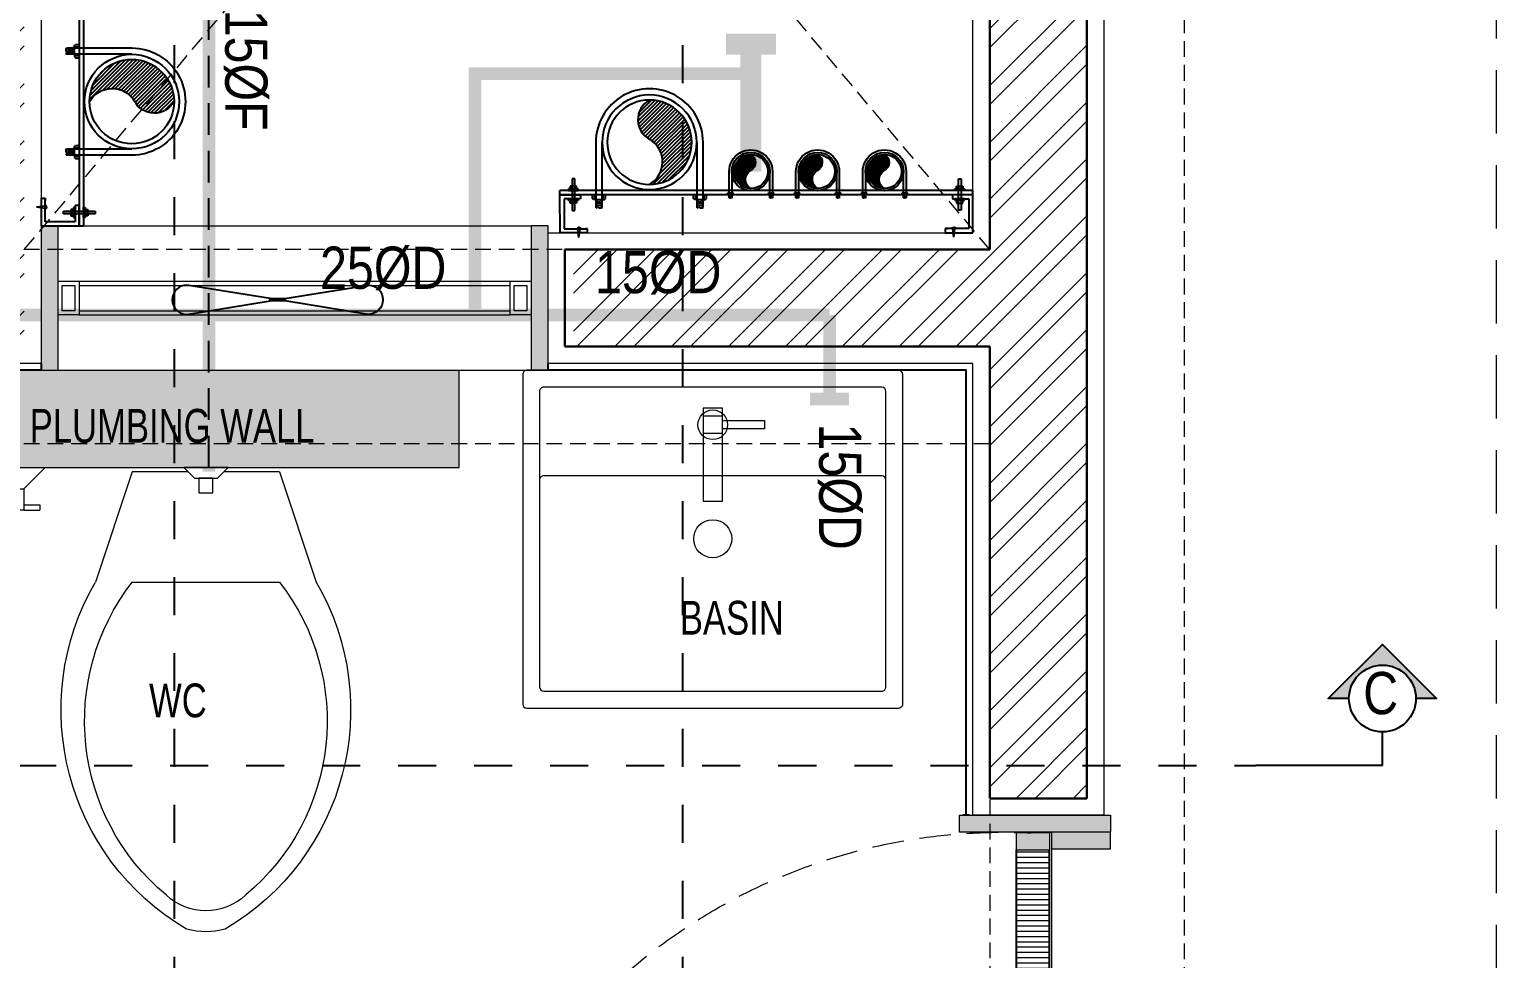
# Model space of a CAD drawing. Header units: inches. Extents: x 899679 to 12882928, y -3363313 to 527800.
# Drawn here: x 947585 to 949322, y 507715 to 508815 of the extents above; entities that cross this region are included whole.
import ezdxf
from ezdxf.enums import TextEntityAlignment as Align

# ---------------------------------------------------------------- set-up
doc = ezdxf.new("R2010")
doc.units = ezdxf.units.IN
doc.header["$LTSCALE"] = 150
for name, pattern in [('Dash', [6, 3, -3]), ('DASHED2', [0.375, 0.25, -0.125]), ('HIDDEN', [0.375, 0.25, -0.125]), ('HIDDEN2', [0.1875, 0.125, -0.0625])]:
    doc.linetypes.add(name, pattern=pattern)
for name, color, linetype, lineweight in [('300X755-BEAM-MSA', 5, 'HIDDEN2', 13), ('46', 46, 'Continuous', 5), ('DOTTED LINE-MSA', 3, 'HIDDEN2', 13), ('ELE', 6, 'Continuous', 25), ('ele02', 4, 'Continuous', 9), ('ele03', 147, 'Continuous', 5), ('g-cen-sym', 8, 'Continuous', 25), ('g-dot', 8, 'HIDDEN', 9), ('g-ele-02', 8, 'Continuous', 9), ('g-ele-3', 8, 'Continuous', 0), ('g-ele02', 8, 'Continuous', 9), ('g-text', 8, 'Continuous', 9), ('P.FIXTURE-MSA', 8, 'Continuous', 5), ('P_Soil Downtke pipe', 6, 'Continuous', 25), ('P_Wate Downtke pipe', 4, 'Continuous', 25), ('P_Water Supply Downtake pipe', 3, 'Continuous', 25), ('Pl_FLushing PIpe', 150, 'Continuous', 9), ('PLASTER', 3, 'Continuous', 9), ('SHEET', 7, 'Continuous', 13), ('TILE', 8, 'Continuous', 13), ('WALL HATCH-MSA', 251, 'Continuous', 9), ('WALL-MSA', 32, 'Continuous', 30)]:
    doc.layers.add(name, color=color, linetype=linetype, lineweight=lineweight)
for name, color, linetype in [('g-sol250', 8, 'Continuous'), ('P_WASTE WATER PIPE', 4, 'DASHED2'), ('PL-bracket', 7, 'Continuous'), ('TILE SECTION', 152, 'Continuous')]:
    doc.layers.add(name, color=color, linetype=linetype)
doc.styles.add('arial unicode', font='swisscl.ttf', dxfattribs={"height": 165})
doc.styles.add('PLUMBING TEXT', font='ARIALN.TTF')
doc.styles.add('SWINS', font='swissc.ttf')

# ---------------------------------------------------------------- blocks, each defined once
blk = doc.blocks.new('A$C90003454')
at = {"layer": '46'}
for points in [[(61, 43.86744019016623), (61, 83.86744019016623), (41, 83.86744019016623), (41, 43.86744019016623)], [(689, 83.86744019016623), (689, 43.86744019016623), (709, 43.86744019016623), (709, 83.86744019016623)]]:
    blk.add_hatch(color=256, dxfattribs=at).paths.add_polyline_path(points)
at = {"layer": 'g-sol250'}
h = blk.add_hatch(color=256, dxfattribs=at)
h.dxf.hatch_style = 1
h.paths.add_polyline_path([(60, -27.99999954551458), (40, -27.99999954574741), (40, 42.00000045448542), (60, 42.00000045448542)])
h.paths.add_polyline_path([(40, -27.99999954551458), (20, -27.99999954551458), (20, 151.0000004544854), (40, 151.0000004544854)])
h = blk.add_hatch(color=256, dxfattribs=at)
h.dxf.hatch_style = 1
h.paths.add_polyline_path([(710, -27.99999954551458), (690, -27.99999954574741), (690, 42.00000045448542), (710, 42.00000045448542)])
h.paths.add_polyline_path([(730, -27.99999954551458), (710, -27.99999954551458), (710, 151.000000454369), (730, 151.0000004546018)])
at = {"layer": 'g-dot', "linetype": 'HIDDEN'}
blk.add_lwpolyline([(708.0000086771324, 778.1736657531001), (709, 80.0014110840857)], dxfattribs=at)
blk.add_arc((718.4141859840602, 100.0001017961185), 678.2535204022481, 90.87977700367651, 182.8507157516612, dxfattribs=at)
at = {"layer": 'g-ele-02', "ltscale": 750}
for p, q in [((40, 42.00000045448542), (60, 42.00000045448542)), ((40, -27.99999954551458), (40, 38.13397134840488)), ((20, -27.99999954551458), (40, -27.99999954551458))]:
    blk.add_line(p, q, dxfattribs=at)
for points in [[(20, 151.0000004544854), (20, -27.99999954551458), (40, -27.99999954551458), (40, 151.0000004544854)], [(710, 151.0000004544854), (710, -27.99999954551458), (730, -27.99999954551458), (730, 151.0000004544854)], [(40, -27.99999954551458), (40, 42.00000045448542), (60, 42.00000045448542), (60, -27.99999954551458)], [(690, -27.99999954551458), (690, 42.00000045448542), (710, 42.00000045448542), (710, -27.99999954551458)]]:
    blk.add_lwpolyline(points, close=True, dxfattribs=at)
at = {"layer": 'g-ele-3'}
for p, q in [((40, 62.00000045448542), (40, 42.00000045448542)), ((40, 42.00000045448542), (690, 42.00000045448542))]:
    blk.add_line(p, q, dxfattribs=at)
at = {"layer": 'g-ele02'}
for p, q in [((41, 43.86744019016623), (41, 83.86744019016623)), ((41, 83.86744019016623), (61, 83.86744019016623)), ((689, 83.86744019016623), (61, 83.86744019016623)), ((61, 83.86744019016623), (61, 43.86744019016623)), ((689, 82.86744019016623), (61, 82.86744019016623)), ((61, 43.86744019016623), (41, 43.86744019016623)), ((689, 44.86744019016623), (61, 44.86744019016623)), ((689, 43.86744019016623), (61, 43.86744019016623))]:
    blk.add_line(p, q, dxfattribs=at)
blk.add_lwpolyline([(689, 43.86744019016623), (709, 43.86744019016623), (709, 83.86744019016623), (689, 83.86744019016623)], close=True, dxfattribs=at)
at = {"layer": 'TILE'}
for p, q in [((63.95024102553725, 44.86744019016623, 0.0001237426053477542), (63.95024102553725, 82.86744019016623, 0.0001237426053477542)), ((70.20024102553725, 44.86744019016623, 0.0001237426053477542), (70.20024102553725, 82.86744019016623, 0.0001237426053477542)), ((76.45024102553725, 44.86744019016623, 0.0001237426053477542), (76.45024102553725, 82.86744019016623, 0.0001237426053477542)), ((82.70024107769132, 44.86744019016623, 0.0001237426053477542), (82.70024107769132, 82.86744019016623, 0.0001237426053477542)), ((88.95024107769132, 44.86744019016623, 0.0001237426053477542), (88.95024107769132, 82.86744019016623, 0.0001237426053477542)), ((95.20024107769132, 44.86744019016623, 0.0001237426053477542), (95.20024107769132, 82.86744019016623, 0.0001237426053477542)), ((101.4502410776913, 44.86744019016623, 0.0001237426053477542), (101.4502410776913, 82.86744019016623, 0.0001237426053477542)), ((107.7002410776913, 44.86744019016623, 0.0001237426053477542), (107.7002410776913, 82.86744019016623, 0.0001237426053477542)), ((113.9502410776913, 44.86744019016623, 0.0001237426053477542), (113.9502410776913, 82.86744019016623, 0.0001237426053477542)), ((120.2002410776913, 44.86744019016623, 0.0001237426053477542), (120.2002410776913, 82.86744019016623, 0.0001237426053477542)), ((126.4502410776913, 44.86744019016623, 0.0001237426053477542), (126.4502410776913, 82.86744019016623, 0.0001237426053477542)), ((132.7002410776913, 44.86744019016623, 0.0001237426053477542), (132.7002410776913, 82.86744019016623, 0.0001237426053477542)), ((138.9502410776913, 44.86744019016623, 0.0001237426053477542), (138.9502410776913, 82.86744019016623, 0.0001237426053477542)), ((145.2002410776913, 44.86744019016623, 0.0001237426053477542), (145.2002410776913, 82.86744019016623, 0.0001237426053477542)), ((151.4502410776913, 44.86744019016623, 0.0001237426053477542), (151.4502410776913, 82.86744019016623, 0.0001237426053477542)), ((157.7002410776913, 44.86744019016623, 0.0001237426053477542), (157.7002410776913, 82.86744019016623, 0.0001237426053477542)), ((163.9502410776913, 44.86744019016623, 0.0001237426053477542), (163.9502410776913, 82.86744019016623, 0.0001237426053477542)), ((170.2002410776913, 44.86744019016623, 0.0001237426053477542), (170.2002410776913, 82.86744019016623, 0.0001237426053477542)), ((176.4502410776913, 44.86744019016623, 0.0001237426053477542), (176.4502410776913, 82.86744019016623, 0.0001237426053477542)), ((182.7002410776913, 44.86744019016623, 0.0001237426053477542), (182.7002410776913, 82.86744019016623, 0.0001237426053477542)), ((188.9502410776913, 44.86744019016623, 0.0001237426053477542), (188.9502410776913, 82.86744019016623, 0.0001237426053477542)), ((195.2002410776913, 44.86744019016623, 0.0001237426053477542), (195.2002410776913, 82.86744019016623, 0.0001237426053477542)), ((201.4502410776913, 44.86744019016623, 0.0001237426053477542), (201.4502410776913, 82.86744019016623, 0.0001237426053477542)), ((207.7002410776913, 44.86744019016623, 0.0001237426053477542), (207.7002410776913, 82.86744019016623, 0.0001237426053477542)), ((213.9502410776913, 44.86744019016623, 0.0001237426053477542), (213.9502410776913, 82.86744019016623, 0.0001237426053477542)), ((220.2002410776913, 44.86744019016623, 0.0001237426053477542), (220.2002410776913, 82.86744019016623, 0.0001237426053477542)), ((226.4502410776913, 44.86744019016623, 0.0001237426053477542), (226.4502410776913, 82.86744019016623, 0.0001237426053477542)), ((232.7002410776913, 44.86744019016623, 0.0001237426053477542), (232.7002410776913, 82.86744019016623, 0.0001237426053477542)), ((238.9502410776913, 44.86744019016623, 0.0001237426053477542), (238.9502410776913, 82.86744019016623, 0.0001237426053477542)), ((245.2002410776913, 44.86744019016623, 0.0001237426053477542), (245.2002410776913, 82.86744019016623, 0.0001237426053477542)), ((245.2002410776913, 44.86744019016623, 0.0001237426053477542), (245.2002410776913, 82.86744019016623, 0.0001237426053477542)), ((251.4502410776913, 44.86744019016623, 0.0001237426053477542), (251.4502410776913, 82.86744019016623, 0.0001237426053477542)), ((251.4502410776913, 44.86744019016623, 0.0001237426053477542), (251.4502410776913, 82.86744019016623, 0.0001237426053477542)), ((257.7002410776913, 44.86744019016623, 0.0001237426053477542), (257.7002410776913, 82.86744019016623, 0.0001237426053477542)), ((257.7002410776913, 44.86744019016623, 0.0001237426053477542), (257.7002410776913, 82.86744019016623, 0.0001237426053477542)), ((263.9502410776913, 44.86744019016623, 0.0001237426053477542), (263.9502410776913, 82.86744019016623, 0.0001237426053477542)), ((263.9502410776913, 44.86744019016623, 0.0001237426053477542), (263.9502410776913, 82.86744019016623, 0.0001237426053477542)), ((270.2002410776913, 44.86744019016623, 0.0001237426053477542), (270.2002410776913, 82.86744019016623, 0.0001237426053477542)), ((270.2002410776913, 44.86744019016623, 0.0001237426053477542), (270.2002410776913, 82.86744019016623, 0.0001237426053477542)), ((276.4502410776913, 44.86744019016623, 0.0001237426053477542), (276.4502410776913, 82.86744019016623, 0.0001237426053477542)), ((276.4502410776913, 44.86744019016623, 0.0001237426053477542), (276.4502410776913, 82.86744019016623, 0.0001237426053477542)), ((282.7002410776913, 44.86744019016623, 0.0001237426053477542), (282.7002410776913, 82.86744019016623, 0.0001237426053477542)), ((282.7002410776913, 44.86744019016623, 0.0001237426053477542), (282.7002410776913, 82.86744019016623, 0.0001237426053477542)), ((288.9502410776913, 44.86744019016623, 0.0001237426053477542), (288.9502410776913, 82.86744019016623, 0.0001237426053477542)), ((288.9502410776913, 44.86744019016623, 0.0001237426053477542), (288.9502410776913, 82.86744019016623, 0.0001237426053477542)), ((295.2002410776913, 44.86744019016623, 0.0001237426053477542), (295.2002410776913, 82.86744019016623, 0.0001237426053477542)), ((301.4502410776913, 44.86744019016623, 0.0001237426053477542), (301.4502410776913, 82.86744019016623, 0.0001237426053477542)), ((307.7002410776913, 44.86744019016623, 0.0001237426053477542), (307.7002410776913, 82.86744019016623, 0.0001237426053477542)), ((313.9502410776913, 44.86744019016623, 0.0001237426053477542), (313.9502410776913, 82.86744019016623, 0.0001237426053477542)), ((320.2002410776913, 44.86744019016623, 0.0001237426053477542), (320.2002410776913, 82.86744019016623, 0.0001237426053477542)), ((326.4502410776913, 44.86744019016623, 0.0001237426053477542), (326.4502410776913, 82.86744019016623, 0.0001237426053477542)), ((332.7002410776913, 44.86744019016623, 0.0001237426053477542), (332.7002410776913, 82.86744019016623, 0.0001237426053477542)), ((338.9502410776913, 44.86744019016623, 0.0001237426053477542), (338.9502410776913, 82.86744019016623, 0.0001237426053477542)), ((338.9502410255373, 44.86744019016623, 0.0001237426053477542), (338.9502410255373, 82.86744019016623, 0.0001237426053477542)), ((345.2002410776913, 44.86744019016623, 0.0001237426053477542), (345.2002410776913, 82.86744019016623, 0.0001237426053477542)), ((351.4502410776913, 44.86744019016623, 0.0001237426053477542), (351.4502410776913, 82.86744019016623, 0.0001237426053477542)), ((357.7002410776913, 44.86744019016623, 0.0001237426053477542), (357.7002410776913, 82.86744019016623, 0.0001237426053477542)), ((363.9502410776913, 44.86744019016623, 0.0001237426053477542), (363.9502410776913, 82.86744019016623, 0.0001237426053477542)), ((370.2002410776913, 44.86744019016623, 0.0001237426053477542), (370.2002410776913, 82.86744019016623, 0.0001237426053477542)), ((376.4502410776913, 44.86744019016623, 0.0001237426053477542), (376.4502410776913, 82.86744019016623, 0.0001237426053477542)), ((382.7002410776913, 44.86744019016623, 0.0001237426053477542), (382.7002410776913, 82.86744019016623, 0.0001237426053477542)), ((388.9502410776913, 44.86744019016623, 0.0001237426053477542), (388.9502410776913, 82.86744019016623, 0.0001237426053477542)), ((395.2002410776913, 44.86744019016623, 0.0001237426053477542), (395.2002410776913, 82.86744019016623, 0.0001237426053477542)), ((401.4502410776913, 44.86744019016623, 0.0001237426053477542), (401.4502410776913, 82.86744019016623, 0.0001237426053477542)), ((407.7002410776913, 44.86744019016623, 0.0001237426053477542), (407.7002410776913, 82.86744019016623, 0.0001237426053477542)), ((413.9502410776913, 44.86744019016623, 0.0001237426053477542), (413.9502410776913, 82.86744019016623, 0.0001237426053477542)), ((420.2002410776913, 44.86744019016623, 0.0001237426053477542), (420.2002410776913, 82.86744019016623, 0.0001237426053477542)), ((426.4502410776913, 44.86744019016623, 0.0001237426053477542), (426.4502410776913, 82.86744019016623, 0.0001237426053477542)), ((432.7002410776913, 44.86744019016623, 0.0001237426053477542), (432.7002410776913, 82.86744019016623, 0.0001237426053477542)), ((438.9502410776913, 44.86744019016623, 0.0001237426053477542), (438.9502410776913, 82.86744019016623, 0.0001237426053477542)), ((445.2002410776913, 44.86744019016623, 0.0001237426053477542), (445.2002410776913, 82.86744019016623, 0.0001237426053477542)), ((451.4502410776913, 44.86744019016623, 0.0001237426053477542), (451.4502410776913, 82.86744019016623, 0.0001237426053477542)), ((457.7002410776913, 44.86744019016623, 0.0001237426053477542), (457.7002410776913, 82.86744019016623, 0.0001237426053477542)), ((463.9502410776913, 44.86744019016623, 0.0001237426053477542), (463.9502410776913, 82.86744019016623, 0.0001237426053477542)), ((470.2002410776913, 44.86744019016623, 0.0001237426053477542), (470.2002410776913, 82.86744019016623, 0.0001237426053477542)), ((476.4502410776913, 44.86744019016623, 0.0001237426053477542), (476.4502410776913, 82.86744019016623, 0.0001237426053477542)), ((482.7002410776913, 44.86744019016623, 0.0001237426053477542), (482.7002410776913, 82.86744019016623, 0.0001237426053477542)), ((482.7002410888672, 44.86744019016623, 0.0001237426053477542), (482.7002410888672, 82.86744019016623, 0.0001237426053477542)), ((488.9502410776913, 44.86744019016623, 0.0001237426053477542), (488.9502410776913, 82.86744019016623, 0.0001237426053477542)), ((488.9502410888672, 44.86744019016623, 0.0001237426053477542), (488.9502410888672, 82.86744019016623, 0.0001237426053477542)), ((495.2002410776913, 44.86744019016623, 0.0001237426053477542), (495.2002410776913, 82.86744019016623, 0.0001237426053477542)), ((495.2002410888672, 44.86744019016623, 0.0001237426053477542), (495.2002410888672, 82.86744019016623, 0.0001237426053477542)), ((501.4502410776913, 44.86744019016623, 0.0001237426053477542), (501.4502410776913, 82.86744019016623, 0.0001237426053477542)), ((501.4502410888672, 44.86744019016623, 0.0001237426053477542), (501.4502410888672, 82.86744019016623, 0.0001237426053477542)), ((507.7002410776913, 44.86744019016623, 0.0001237426053477542), (507.7002410776913, 82.86744019016623, 0.0001237426053477542)), ((507.7002410888672, 44.86744019016623, 0.0001237426053477542), (507.7002410888672, 82.86744019016623, 0.0001237426053477542)), ((513.9502410776913, 44.86744019016623, 0.0001237426053477542), (513.9502410776913, 82.86744019016623, 0.0001237426053477542)), ((513.9502410888672, 44.86744019016623, 0.0001237426053477542), (513.9502410888672, 82.86744019016623, 0.0001237426053477542)), ((520.2002410776913, 44.86744019016623, 0.0001237426053477542), (520.2002410776913, 82.86744019016623, 0.0001237426053477542)), ((520.2002410888672, 44.86744019016623, 0.0001237426053477542), (520.2002410888672, 82.86744019016623, 0.0001237426053477542)), ((526.4502410776913, 44.86744019016623, 0.0001237426053477542), (526.4502410776913, 82.86744019016623, 0.0001237426053477542)), ((526.4502410888672, 44.86744019016623, 0.0001237426053477542), (526.4502410888672, 82.86744019016623, 0.0001237426053477542)), ((532.7002410888672, 44.86744019016623, 0.0001237426053477542), (532.7002410888672, 82.86744019016623, 0.0001237426053477542)), ((538.9502410888672, 44.86744019016623, 0.0001237426053477542), (538.9502410888672, 82.86744019016623, 0.0001237426053477542)), ((545.2002410888672, 44.86744019016623, 0.0001237426053477542), (545.2002410888672, 82.86744019016623, 0.0001237426053477542)), ((551.4502410888672, 44.86744019016623, 0.0001237426053477542), (551.4502410888672, 82.86744019016623, 0.0001237426053477542)), ((557.7002410888672, 44.86744019016623, 0.0001237426053477542), (557.7002410888672, 82.86744019016623, 0.0001237426053477542)), ((563.9502410888672, 44.86744019016623, 0.0001237426053477542), (563.9502410888672, 82.86744019016623, 0.0001237426053477542)), ((570.2002410888672, 44.86744019016623, 0.0001237426053477542), (570.2002410888672, 82.86744019016623, 0.0001237426053477542)), ((576.4502410888672, 44.86744019016623, 0.0001237426053477542), (576.4502410888672, 82.86744019016623, 0.0001237426053477542)), ((582.7002410888672, 44.86744019016623, 0.0001237426053477542), (582.7002410888672, 82.86744019016623, 0.0001237426053477542)), ((588.9502410888672, 44.86744019016623, 0.0001237426053477542), (588.9502410888672, 82.86744019016623, 0.0001237426053477542)), ((595.2002410888672, 44.86744019016623, 0.0001237426053477542), (595.2002410888672, 82.86744019016623, 0.0001237426053477542)), ((601.4502410888672, 44.86744019016623, 0.0001237426053477542), (601.4502410888672, 82.86744019016623, 0.0001237426053477542)), ((607.7002410888672, 44.86744019016623, 0.0001237426053477542), (607.7002410888672, 82.86744019016623, 0.0001237426053477542)), ((613.9502410888672, 44.86744019016623, 0.0001237426053477542), (613.9502410888672, 82.86744019016623, 0.0001237426053477542)), ((620.2002410888672, 44.86744019016623, 0.0001237426053477542), (620.2002410888672, 82.86744019016623, 0.0001237426053477542)), ((626.4502410888672, 44.86744019016623, 0.0001237426053477542), (626.4502410888672, 82.86744019016623, 0.0001237426053477542)), ((632.7002410888672, 44.86744019016623, 0.0001237426053477542), (632.7002410888672, 82.86744019016623, 0.0001237426053477542)), ((638.9502410888672, 44.86744019016623, 0.0001237426053477542), (638.9502410888672, 82.86744019016623, 0.0001237426053477542)), ((645.2002410888672, 44.86744019016623, 0.0001237426053477542), (645.2002410888672, 82.86744019016623)), ((651.4502410888672, 44.86744019016623, 0.0001237426053477542), (651.4502410888672, 82.86744019016623, 0.0001237426053477542)), ((657.7002410888672, 44.86744019016623, 0.0001237426053477542), (657.7002410888672, 82.86744019016623, 0.0001237426053477542)), ((663.9502410888672, 44.86744019016623, 0.0001237426053477542), (663.9502410888672, 82.86744019016623, 0.0001237426053477542)), ((670.2002410888672, 44.86744019016623, 0.0001237426053477542), (670.2002410888672, 82.86744019016623, 0.0001237426053477542)), ((676.4502410888672, 44.86744019016623, 0.0001237426053477542), (676.4502410888672, 82.86744019016623, 0.0001237426053477542)), ((682.7002410888672, 44.86744019016623, 0.0001237426053477542), (682.7002410888672, 82.86744019016623, 0.0001237426053477542)), ((688.9502410888672, 44.86744019016623, 0.0001237426053477542), (688.9502410888672, 82.86744019016623, 0.0001237426053477542))]:
    blk.add_line(p, q, dxfattribs=at)
at = {"layer": 'TILE SECTION'}
blk.add_line((19.99999997019768, 139.0000004544854, 1.390123540723209e-07), (19.99999997019768, 147.0000004544854, 1.76020270359345e-07), dxfattribs=at)
blk.add_lwpolyline([(28, -27.99999954551458), (28, -28)], dxfattribs=at)
blk = doc.blocks.new('sec')
at = {"layer": 'g-cen-sym'}
h = blk.add_hatch(color=256, dxfattribs=at)
h.paths.add_polyline_path([(2.73e-14, 537.5273218287452), (-107.956475941309, 429.5708458874361), (-107.956475941309, 399.1607016395453, -0.2062306983916904), (2.730000000001706e-14, 445.6665243379758, -0.4142135623730596), (148.5555081145527, 297.1110162260618), (240.4163056053222, 297.1110162260618)])
h.paths.add_polyline_path([(-107.956475941309, 399.1607016395454), (-107.956475941309, 429.5708458874361), (-138.1869732997017, 399.3403485290693), (-138.1869732997017, 351.6371512499004, -0.09565303018648871)])
h.paths.add_polyline_path([(-138.1869732997017, 399.3403485290693), (-168.4174706606815, 369.1098511680636), (-168.4174706606815, 297.1110162260618), (-148.5555081119139, 297.1110162260618, -0.09423427136048851), (-138.1869732997017, 351.6371512499004)])
h.paths.add_polyline_path([(-168.4174706580426, 369.1098511680636), (-204.6941080129084, 332.8332138158367), (-204.6941080129084, 297.1110162260618), (-168.4174706606815, 297.1110162260618)])
h.paths.add_polyline_path([(-204.6941080129084, 332.8332138158367), (-240.4163056027092, 297.1110162260618), (-204.6941080129084, 297.1110162260618)])
for q in [(2.73e-14, 148.5555081130354), (-561.6378324203346, 0)]:
    blk.add_line((0, 0), q, dxfattribs=at)
blk.add_lwpolyline([(-148.5555081119139, 297.1110162260618), (-240.4163056027092, 297.1110162260618), (2.73e-14, 537.5273218287452), (240.4163056053222, 297.1110162260618), (148.5555081145527, 297.1110162260618)], dxfattribs=at)
blk.add_circle((2.73e-14, 297.1110162260618), 148.5555081130354, dxfattribs=at)
blk = doc.blocks.new('G$CDDA0B9F1')
for p, q in [((-400, 220), (-400, -220)), ((-5, 225), (-395, 225)), ((0, -220), (0, 220)), ((-380, 200), (-380, -200)), ((-130, 205), (-375, 205)), ((-25, 205), (-130, 205)), ((-125, -200), (-125, 200)), ((-20, -200), (-20, 200)), ((-375, -205), (-130, -205)), ((-130, -205), (-25, -205)), ((-395, -225), (-5, -225))]:
    blk.add_line(p, q)
at = {"elevation": 0.003664417343984999}
blk.add_lwpolyline([(-155.0000000372529, -11.39126687496901), (-44.9999999627471, -11.39126687496901), (-44.9999999627471, 11.39126687124372), (-155.0000000372529, 11.39126687124372)], close=True, dxfattribs=at)
for points in [[(-74.49908548593521, -11.39230860024691), (-54.49908552318811, -11.39230860024691), (-54.49908552318811, 11.39022514596581), (-74.49908548593521, 11.39022514596581)], [(-59.49908550456166, -11.39230860024691), (-59.49908550456166, -61.39230860024691), (-69.49908550456166, -61.39230860024691), (-69.49908550456166, -11.39230860024691)]]:
    blk.add_lwpolyline(points, close=True)
for centre, radius in [((-199.5, 0), 22.5), ((-64.5, 0), 17.5)]:
    blk.add_circle(centre, radius)
for centre, radius, start, end in [((-394.9999999999999, 220.0000000002327), 5.000000000000085, 90.00000000000131, 179.999999999999), ((-5, 220.0000000002328), 5, 0, 90), ((-374.9999999999999, 200.0000000002327), 5.000000000000085, 90.00000000000131, 179.999999999999), ((-130, 200.0000000002328), 5, 0, 90), ((-25, 200.0000000002328), 5, 0, 90), ((-375.0000000000001, -200.0000000000001), 4.999999999999943, 179.9999999999993, 270.0000000000007), ((-130, -200), 5, 270, 0), ((-25, -200), 5, 270, 0), ((-395.0000000000001, -220.0000000000001), 4.999999999999943, 179.9999999999993, 270.0000000000007), ((-5, -220), 5, 270, 0)]:
    blk.add_arc(centre, radius, start, end)
blk = doc.blocks.new('ewc')
at = {"linetype": 'Continuous'}
for p, q in [((6.000000000021826, 101.599999135622), (158.4000000000451, 152.3999991355522)), ((6.000000000021826, 24.57502629797091), (6.000000000021826, 101.599999135622)), ((158.4000000000451, 101.599999135622), (158.4000000000451, -101.6000008644478)), ((6.000000000021826, -101.6000008644478), (6.000000000021826, -24.57502391314483)), ((6.000000000021826, -101.6000008644478), (158.4000000000451, -152.4000008643779))]:
    blk.add_line(p, q, dxfattribs=at)
for points in [[(14.69999999997526, -15.87502045519068), (2.18279e-11, -30.5750262979127), (2.18279e-11, 30.57502629797091), (14.69999999997526, 15.87502629801747)], [(14.69999999997526, 9.524999135552207), (35.09999999999855, 9.524999135552207), (35.09999999999855, -9.52500086449436), (14.69999999997526, -9.52500086449436)]]:
    blk.add_lwpolyline(points, close=True, dxfattribs=at)
for centre, radius, start, end in [((334.6003760970416, -151.6075776776415), 351.3777508359386, 30.46294972132546, 120.0965059132994), ((350.166366009762, -145.4049900448299), 312.7060038516717, 39.84628294043039, 127.8249367280076), ((532.3713892993037, -8.644419722e-07), 79.81336324384073, 316.4848892072429, 43.51511079275708), ((539.3991887490483, 0.0005310428678058), 101.6, 344.8605283250158, 15.13947077070725), ((334.6003760970416, 151.607575948874), 351.3777508359386, 239.9034940867005, 329.5370502786747), ((350.166366009762, 145.4049883160623), 312.7060038516717, 232.1750632719923, 320.1537170595696)]:
    blk.add_arc(centre, radius, start, end, dxfattribs=at)
blk = doc.blocks.new('TAP-1')
for p, q in [((9.525013580918312, -44.44999999995343), (28.57501366082579, -44.44999999995343)), ((9.525013580918312, -50.80000000004657), (28.57501366082579, -50.80000000004657)), ((28.57501366082579, -44.44999999995343), (28.57501366082579, -50.80000000004657))]:
    blk.add_line(p, q)
for points in [[(-9.52499020472169, -25.40001328103244), (-34.92501358129084, 0), (34.92501358129084, 0), (9.525013580918312, -25.40002716239542)], [(-9.524986418895423, -44.44999999995343), (-28.5749864988029, -44.44999999995343), (-28.5749864988029, -50.80000000004657), (-9.524986418895423, -50.80000000004657)]]:
    blk.add_lwpolyline(points)
blk.add_lwpolyline([(9.525013580918312, -25.40000000002328), (9.525013580918312, -50.80000000004657), (-9.524986418895423, -50.80000000004657), (-9.524986418895423, -25.40000000002328)], close=True)
blk = doc.blocks.new('G$CD5AA7AB6')
at = {"layer": 'g-sol250'}
h = blk.add_hatch(color=251, dxfattribs=at)
h.dxf.hatch_style = 1
h.paths.add_polyline_path([(-1722.999999996624, 1959.00410433393), (-1702.999999996624, 1959.00410433393), (-1702.999999996275, 2130.004104294232), (-1722.999999996275, 2130.004104294232)])
h = blk.add_hatch(color=251, dxfattribs=at)
h.dxf.hatch_style = 1
h.paths.add_polyline_path([(-1142.999999995925, 1959.004104337073), (-1122.999999995925, 1959.004104337073), (-1122.999999995925, 2130.004082032829), (-1142.999999995925, 2130.004082032829)])
h = blk.add_hatch(color=251, dxfattribs=at)
h.dxf.hatch_style = 1
h.paths.add_polyline_path([(-1828.062499999534, 1844.004104294349), (-1228, 1844.004104294349), (-1228, 1959.068027000641), (-1828.062499999534, 1959.068027000641)])
at = {"layer": 'WALL HATCH-MSA'}
h = blk.add_hatch(dxfattribs=at)
h.set_pattern_fill('ANSI32', color=251, scale=5)
h.set_pattern_definition([(45, (-945607.6998753166, -538697.8564447874), (-33.67596045400933, 33.67596045400933), []), (45, (-945585.2492253166, -538697.8564447874), (-33.67596045400933, 33.67596045400933), [])])
h.paths.add_polyline_path([(-485.0000000001164, 2602.004104294349), (-599.9999999998836, 2602.004104294349), (-600, 2102.004104294349), (-1092.999999996275, 2102.004104294349), (-1092.999999996275, 1987.004104294349), (-600, 1987.004104294349), (-600, 1452.004104294349), (-485, 1452.004104294349)])
h.paths.add_polyline_path([(-1647.899999409798, 702.0041042943485), (-1647.899999409914, 587.0041042943485), (1.164153218269348e-10, 587.0041042943485), (-1.164153218269348e-10, 702.0041042943485)])
h.paths.add_polyline_path([(-1818.500000011409, 472.0041044225218), (-1933.500000011409, 472.0041044752579), (-1933.500000011642, 102.0041043459205), (-1818.500000011409, 102.0041043459205)])
h.paths.add_polyline_path([(-2847.900000083027, 702.0041043459205), (-2732.900000083027, 702.0041042943485), (-2732.900000083027, 1987.004104294349), (-1742.999999996275, 1987.004104294349), (-1742.999999996275, 2602.004104294349), (-2847.90000004333, 2602.004104294349), (-2847.900000043446, 2598.704104346456), (-1857.999999996275, 2598.704104346456), (-1857.999999996275, 2102.004104294349), (-2847.900000083027, 2102.004104294349)])
at = {"layer": '300X755-BEAM-MSA', "color": 251}
for p, q in [((-370.000000211061, 2602.004104294349), (-370.0000001809094, 702.0041043459205)), ((-600.0000002031447, 2102.004104244756), (-2617.899999615969, 2102.004104244756)), ((-600.0000002031447, 1872.004104244756), (-2617.899999615969, 1872.004104244756)), ((-600.0000001995359, 1872.004104244756), (-600.0000001809094, 702.0041043459205))]:
    blk.add_line(p, q, dxfattribs=at)
at = {"layer": 'DOTTED LINE-MSA', "color": 251}
for p, q in [((-1742.999999996275, 2102.004104294349), (-1323.304031722713, 2602.004104294349)), ((-600, 2102.004104294349), (-1019.695968273561, 2602.004104294349))]:
    blk.add_line(p, q, dxfattribs=at)
at = {"layer": 'ELE', "color": 251, "elevation": -0.3206779567362978}
for points in [[(-1451.791034164838, 2044.079710486229), (-1550.491337585263, 2059.985047805007, 1), (-1550.491337585263, 2025.233552175458), (-1451.791034164838, 2041.138889494236)], [(-1434.553477647714, 2044.079710486229), (-1335.85317422729, 2059.985047805007, -1), (-1335.85317422729, 2025.233552175458), (-1434.553477647714, 2041.138889494236)]]:
    blk.add_lwpolyline(points, format="xyb", dxfattribs=at)
at = {"layer": 'ELE', "color": 251, "elevation": 1.994536980021167e-09}
blk.add_lwpolyline([(-1434.553477647714, 2044.079710486229), (-1434.553477647714, 2041.237244608696), (-1451.791034164838, 2041.237244608696), (-1451.791034164838, 2044.079710486229)], close=True, dxfattribs=at)
at = {"layer": 'ele02', "color": 251, "elevation": 1.994536980021167e-09}
for points in [[(-1677.999999996275, 2024.504115448217), (-1702.999999996275, 2024.504115448217), (-1702.999999996275, 2064.504115448217), (-1677.999999996275, 2064.504115448217)], [(-1683.000003006309, 2029.504118458251), (-1697.99999698624, 2029.504118458251), (-1697.99999698624, 2059.504112438182), (-1683.000003006309, 2059.504112438182)]]:
    blk.add_lwpolyline(points, close=True, dxfattribs=at)
at = {"layer": 'ele02', "color": 251}
for points in [[(-1142.999999995925, 2024.504093184951), (-1167.999999995925, 2024.504093184951), (-1167.999999995925, 2064.504093184951), (-1142.999999995925, 2064.504093184951)], [(-1148.00000300596, 2029.504096194985), (-1162.999996985891, 2029.504096194985), (-1162.999996985891, 2059.504090174916), (-1148.00000300596, 2059.504090174916)]]:
    blk.add_lwpolyline(points, close=True, dxfattribs=at)
at = {"layer": 'ele03', "color": 251}
for p, q in [((-1702.999999996275, 2130.004104294232, 3.961746751900941e-08), (-1142.999999995925, 2130.004082032829, 3.961746751900941e-08)), ((-1677.999999996275, 2064.504104573163, 3.961746751900941e-08), (-1167.999999995925, 2064.504093181225, 3.961746751900941e-08)), ((-1677.999999996275, 2059.5041015147, 3.961746751900941e-08), (-1167.999999995925, 2059.504082641448, 3.961746751900941e-08)), ((-1677.999999996275, 2029.504107734072, 3.961746751900941e-08), (-1167.999999995925, 2029.504088659654, 3.961746751900941e-08)), ((-1677.999999996275, 2024.504104524734, 3.961746751900941e-08), (-1167.999999995925, 2024.504085834953, 3.961746751900941e-08)), ((-1702.999999996275, 1959.00410433393, 3.961746751900941e-08), (-1142.999999995925, 1959.00408207078, 3.961746751900941e-08))]:
    blk.add_line(p, q, dxfattribs=at)
at = {"layer": 'g-cen-sym', "color": 251, "linetype": 'Dash', "lineweight": -3, "ltscale": 0.1}
for p, q in [((-1565.403079420212, 2434.149850054877, 2.840547297319923e-09), (-1565.403079420212, 376.5180269796401, 2.840547297319923e-09)), ((-963.7553616579389, 2434.149850054877, 2.840547297319923e-09), (-963.7553616579389, 376.5180269796401, 2.840547297319923e-09)), ((-3190.373942882521, 1490.986307337647, 2.840547297319923e-09), (-284.9536169958301, 1490.986307337647, 2.840547297319923e-09))]:
    blk.add_line(p, q, dxfattribs=at)
at = {"layer": 'g-ele-02', "color": 251, "linetype": 'Continuous', "elevation": 3.961746751900941e-08}
for points in [[(-1722.999999996624, 1959.00410433393), (-1702.999999996624, 1959.00410433393), (-1702.999999996275, 2130.004104294232), (-1722.999999996275, 2130.004104294232)], [(-1142.999999995925, 1959.004104337073), (-1122.999999995925, 1959.004104337073), (-1122.999999995925, 2130.004082032829), (-1142.999999995925, 2130.004082032829)]]:
    blk.add_lwpolyline(points, close=True, dxfattribs=at)
at = {"layer": 'P.FIXTURE-MSA', "color": 251, "elevation": 3.371146648604369e-08}
blk.add_lwpolyline([(-1828, 1959.005527000641), (-1828.058673836291, 1844.004104294349), (-1228.058673836291, 1844.004104294349), (-1228, 1959.005527000641)], dxfattribs=at)
at = {"layer": 'PLASTER', "color": 251, "elevation": 2.777046007766426e-09}
for points in [[(-1722.999999996275, 2602.004104294349), (-1722.999999996275, 1967.004104294349), (-2712.900000083027, 1967.004104294349), (-2712.900000083027, 722.0041043459205), (-1647.899999409914, 722.0041043459205), (5.820766091346741e-10, 722.0041042943485)], [(-465, 2602.004104294349), (-465, 1432.004104294349), (-620, 1432.004104294349), (-620, 1967.004104294349), (-1122.999999995925, 1967.004093184951), (-1122.999999995925, 2122.004093184951), (-620, 2122.004104294349), (-620, 2602.004104294349)]]:
    blk.add_lwpolyline(points, dxfattribs=at)
at = {"layer": 'SHEET', "color": 251, "linetype": 'HIDDEN', "ltscale": 2}
blk.add_lwpolyline([(-3347.900000083027, 102.0041043459205), (0, 102.0041043459205), (0, 2602.004104294349), (-3347.900000083027, 2602.004104294349)], close=True, dxfattribs=at)
at = {"layer": 'TILE SECTION', "color": 251, "elevation": 2.777046007766426e-09}
for points in [[(-1722.999999996275, 1967.004104294349), (-1722.999999996275, 1959.004104294349), (-2704.900000083027, 1959.004104294349), (-2704.900000083027, 730.0041043459205), (-1647.899999409914, 730.0041043459205), (8.149072527885437e-10, 730.0041042943485)], [(-628, 1432.004104294349), (-628, 1959.004104294349), (-1122.999999995925, 1959.004093184951), (-1122.999999995925, 1967.004093184951)]]:
    blk.add_lwpolyline(points, dxfattribs=at)
at = {"layer": 'WALL-MSA', "color": 251}
for p, q in [((-600, 2602.004104294349), (-600, 2102.004104294349)), ((-485, 2602.004104294349), (-485, 1452.004104294349)), ((-600, 2102.004104294349), (-1102.999999995925, 2102.004093184951, -2.777046007766426e-09)), ((-1102.999999995925, 2102.004093184951, -2.777046007766426e-09), (-1102.999999995925, 1987.004093184951, -2.777046007766426e-09)), ((-600, 1987.004104294349), (-1102.999999995925, 1987.004093184951, -2.777046007766426e-09)), ((-600, 1987.004104294349), (-600, 1452.004104294349)), ((-485, 1452.004104294349), (-600, 1452.004104294349))]:
    blk.add_line(p, q, dxfattribs=at)
at = {"layer": 'g-cen-sym', "color": 251, "linetype": 'Dash', "lineweight": -3, "ltscale": 0.1, "xscale": 0.2666666667908428, "yscale": 0.2666666667908428, "zscale": 0.2666666667908428}
blk.add_blockref('sec', (-135.183528280817, 1490.986309638945, 2.840547297319923e-09), dxfattribs=at)
at = {"layer": 'g-dot', "color": 251, "ltscale": 0.2, "xscale": -1, "rotation": 89.99999999999999}
blk.add_blockref('A$C90003454', (-484.9999995455146, 1452.004104294349, 9.731154006734315e-08), dxfattribs=at)
at = {"layer": 'P.FIXTURE-MSA', "color": 251, "rotation": 89.99999999999984}
blk.add_blockref('G$CDDA0B9F1', (-928.0000001795124, 1959.004097561352, 2.777046007766426e-09), dxfattribs=at)
at = {"layer": 'P.FIXTURE-MSA', "color": 251}
blk.add_blockref('TAP-1', (-1753.05867607845, 1844.004104294349, 8.683042480182044e-09), dxfattribs=at)
at = {"layer": 'P.FIXTURE-MSA', "color": 251, "xscale": -0.8580354073040002, "yscale": 0.8580354073040002, "zscale": 0.8580354073040002, "rotation": 89.99999999999999}
blk.add_blockref('ewc', (-1528.058673836291, 1844.004104294349, 8.683045029491679e-09), dxfattribs=at)
at = {"layer": 'g-cen-sym', "color": 251, "linetype": 'Dash', "lineweight": -3, "ltscale": 0.1, "style": 'SWINS'}
blk.add_text('C', height=50, dxfattribs=at).set_placement((-137.2873498415574, 1576.677535901545, 5.216504284030926e-09), align=Align.MIDDLE_CENTER)
at = {"layer": 'g-text', "color": 251, "style": 'arial unicode'}
blk.add_text('PLUMBING WALL', height=40, dxfattribs=at).set_placement((-1736.579693553853, 1873.218062703847, 3.054498971917713e-06))
for s, p in [('BASIN', (-905.3858721917495, 1665.941571036237, -0.2245529475910226)), ('WC', (-1561.171145388624, 1568.007259947597, 0.000862488054912624))]:
    blk.add_text(s, height=40, dxfattribs=at).set_placement(p, align=Align.MIDDLE)
blk = doc.blocks.new('A$C71541A21')
h = blk.add_hatch()
h.set_pattern_fill('ANSI31', color=256, scale=15624.99999961172, angle=449.9999947211993, style=0)
h.set_pattern_definition([(225.0000052736955, (2987.514096804695, -8852.990632419187), (-2.209708894839474, 2.209708487257594), [])])
edge = h.paths.add_edge_path()
edge.add_ellipse((58.19573492583879, 66.33248665570433), major_axis=(-35.35533905670769, 35.35533905670769), ratio=0.9999999999963864, start_angle=315.00000527864233, end_angle=405.0000052790051, ccw=False)
edge.add_ellipse((58.19573492606526, 66.33248665570433), major_axis=(-35.35533905654907, -35.35533905654907), ratio=0.9999999999990152, start_angle=135.0000052792887, end_angle=225.0000000000283, ccw=False)
edge.add_ellipse((84.99012411941371, 79.03934499527237), major_axis=(-18.70781260122782, 18.70781260122782), ratio=0.9999999999990392, start_angle=72.05095237669781, end_angle=196.2959103731115, ccw=False)
edge.add_ellipse((35.01052318419402, 50.98169697085457), major_axis=(-21.84810600288985, 21.84810600288985), ratio=0.9999999999985292, start_angle=256.2424875922653, end_angle=375.2099589512152)
at = {"color": 253}
for p, q in [((58.19572976394407, 122.3618984121623), (-19.34279916938048, 122.3619066906281)), ((-18.89106795806232, 129.8324832193147), (58.19572907563697, 129.8324866465499)), ((-9.54635294477252, 129.831727855091), (-11.43835364824865, 129.8372014557497)), ((-9.548668197777328, 132.701747422945), (-8.418130726596372, 133.8388452140151)), ((-9.540326368397595, 122.3611023641951), (-9.548668197777328, 132.7017474233088)), ((-9.540326368397595, 122.3611023641951), (-9.548668197777328, 119.4776715886491)), ((-9.515043614402327, 131.1003206797267), (-4.017719424910991, 131.0844167980775)), ((-8.418130726596372, 133.8388452140151), (-4.017719424910991, 133.8388452140151)), ((-9.548668197777328, 119.4776715886491), (-8.418130726596372, 118.3405737975789)), ((-9.54398898214198, 121.095085953604), (-4.017719424910991, 121.0790983322312)), ((-8.418130726596372, 118.3405737975789), (-4.017719424910991, 118.3405737975789)), ((58.19574077694657, 2.832486664677487), (-19.34279379814656, 2.832478416473873)), ((-18.89105706969759, 10.30306669630091), (58.19574008841307, 10.30307489960869)), ((58.19574077694657, 2.832486664677487), (-13.3133817491303, 2.832479011567313)), ((-9.546341147898643, 10.30231303168141), (-11.10284523895749, 10.30681603271836)), ((-9.548656401267221, 13.17233259953531), (-8.418118929722494, 14.30943039060541)), ((-9.540314571523721, 2.831687540421555), (-9.548656401267221, 13.17233259953531)), ((-9.540314571523721, 2.831687540421555), (-9.548656401267221, -0.0517432354882459)), ((-9.543977185268105, 1.56567112983059), (-4.017707627673313, 1.549683508457674)), ((-9.515031817528447, 11.57090585595318), (-4.017707627673313, 11.55500197394024)), ((-8.418118929722494, 14.30943039060541), (-4.017707627673313, 14.30943039060541)), ((-9.548656401267221, -0.0517432354882459), (-8.418118929722494, -1.188841026558363)), ((-8.418118929722494, -1.188841026558363), (-4.017707627673313, -1.188841026558363))]:
    blk.add_line(p, q, dxfattribs=at)
for points in [[(-19.39855965395615, 122.2485780273218, 0.1779413410830516), (-18.96089619515904, 125.9839440835293, -0.2328251976264197), (-18.95009380971812, 129.7178886617275)], [(-19.39854785708225, 2.719163203912031, 0.1779413410830516), (-18.96088439792142, 6.454529259755815, -0.2328251976264197), (-18.9500820128443, 10.18847383831774)]]:
    blk.add_lwpolyline(points, format="xyb", dxfattribs=at)
for points in [[(-17.33959012638577, 129.8327036686914), (-16.18338604933437, 122.3601411850922)], [(-15.15917705513048, 129.8335857501314), (-14.00297297844291, 122.361023266896)], [(-12.97876398460279, 129.8344678319353), (-11.82255990755139, 122.3619053483361)], [(-10.79835091371127, 129.8353499133754), (-9.540865640548088, 123.0295915888945)], [(-4.017719424910991, 133.8388452140151), (-4.017719424910991, 118.3405737975789)], [(-17.33957832914815, 10.30328884491786), (-16.18337425246052, 2.830726361682465)], [(-15.15916525825657, 10.30417092635792), (-14.002961181569, 2.831608443122533)], [(-12.97875218772888, 10.30505300816178), (-11.82254811067751, 2.8324905245626)], [(-10.7983391164736, 10.30593508960185), (-9.540853843674213, 3.500176764757211)], [(-4.017707627673313, 14.30943039060541), (-4.017707627673313, -1.188841026558363)]]:
    blk.add_lwpolyline(points, dxfattribs=at)
for major_axis, ratio, start_param, end_param in [((-8.399999999999996e-15, -56.0294117612936), 0.9999999999955402, -0.7853981633996782, 5.497787143779905), ((-1.31e-14, -49.99999999999997), 0.9999999999967564, -0.7853981633990699, 5.497787143780516)]:
    blk.add_ellipse((58.19573492561231, 66.33248665570433), major_axis=major_axis, ratio=ratio, start_param=start_param, end_param=end_param)
at = {"color": 253, "extrusion": (0, 0, -1)}
blk.add_ellipse((58.19573492629181, 66.33248665570433), major_axis=(-44.90128060301127, -44.90128060301129), ratio=0.999999999999692, start_param=2.356194490192188, end_param=5.497787143781983, dxfattribs=at)
at = {"extrusion": (0, 0, -1)}
for centre, major_axis, ratio, start_param, end_param in [((35.01052318464697, 50.98169697049223), (-21.8481060029837, -21.8481060029837), 0.999999999999786, 1.30533246416926, 3.381706541423978), ((84.89053644642789, 78.88060685054668), (-18.59417428406518, 18.59417428406518), 0.9999999999967792, 2.853642975592703, 5.029312805762117)]:
    blk.add_ellipse(centre, major_axis=major_axis, ratio=ratio, start_param=start_param, end_param=end_param, dxfattribs=at)
blk = doc.blocks.new('*U85')
at = {"color": 7, "ltscale": 0.125}
for p, q in [((-730.0619529498701, 54.73987305416085), (-737.4573808208927, 54.73987305416085)), ((-737.4573808208927, 54.73987305416085), (-737.4573808208927, 51.56487437560279)), ((-732.1758578565979, 63.33749707066454), (-735.348616538218, 63.33749707066454)), ((-735.348616538218, 63.33749707066454), (-735.348616538218, 26.32462893977936)), ((-732.1758578565979, 26.32462893977936), (-732.1758578565979, 63.33749707066454)), ((-730.0619529498701, 51.56487437560279), (-730.0619529498701, 54.73987305416085)), ((-19.41769818939042, 54.73987305416085), (-12.02227031837515, 54.73987305416085)), ((-19.41769818939042, 51.56487437560279), (-19.41769818939042, 54.73987305416085)), ((-17.30379328266986, 63.33749707066454), (-14.13103460105026, 63.33749707066454)), ((-17.30379328266986, 26.32462893977936), (-17.30379328266986, 63.33749707066454)), ((-14.13103460105026, 63.33749707066454), (-14.13103460105026, 26.32462893977936)), ((-12.02227031837515, 54.73987305416085), (-12.02227031837515, 51.56487437560279)), ((-727.9650594283129, 51.56487437560279), (-739.5569146394458, 51.56487437560279)), ((-739.5569146394458, 51.56487437560279), (-739.5569146394458, 49.69146944608656)), ((-739.5569146394458, 38.09725163530675), (-739.5569146394458, 39.97065656435734)), ((-739.5569146394458, 39.97065656435734), (-727.9650594283129, 39.97065656435734)), ((-727.9650594283129, 38.09725163530675), (-739.5569146394458, 38.09725163530675)), ((-737.4573808208927, 51.56487437560279), (-730.0619529498701, 51.56487437560279)), ((-737.4573808208927, 34.92225295628305), (-737.4573808208927, 38.09725163530675)), ((-737.4573808208927, 38.09725163530675), (-730.0619529498701, 38.09725163530675)), ((-730.0619529498701, 34.92225295628305), (-737.4573808208927, 34.92225295628305)), ((-730.0619529498701, 38.09725163530675), (-730.0619529498701, 34.92225295628305)), ((-727.9650594283129, 49.69146944608656), (-727.9650594283129, 51.56487437560279)), ((-727.9650594283129, 39.97065656435734), (-727.9650594283129, 38.09725163530675)), ((-21.51459171095462, 51.56487437560279), (-9.92273649982212, 51.56487437560279)), ((-21.51459171095462, 49.69146944608656), (-21.51459171095462, 51.56487437560279)), ((-9.92273649982212, 49.69146944608656), (-21.51459171095462, 49.69146944608656)), ((-9.92273649982212, 39.97065656435734), (-21.51459171095462, 39.97065656435734)), ((-21.51459171095462, 39.97065656435734), (-21.51459171095462, 38.09725163530675)), ((-21.51459171095462, 38.09725163530675), (-9.92273649982212, 38.09725163530675)), ((-12.02227031837515, 51.56487437560279), (-19.41769818939042, 51.56487437560279)), ((-12.02227031837515, 38.09725163530675), (-19.41769818939042, 38.09725163530675)), ((-19.41769818939042, 38.09725163530675), (-19.41769818939042, 34.92225295628305)), ((-19.41769818939042, 34.92225295628305), (-12.02227031837515, 34.92225295628305)), ((-12.02227031837515, 34.92225295628305), (-12.02227031837515, 38.09725163530675)), ((-9.92273649982212, 51.56487437560279), (-9.92273649982212, 49.69146944608656)), ((-9.92273649982212, 38.09725163530675), (-9.92273649982212, 39.97065656435734)), ((-735.348616538218, 26.32462893977936), (-732.1758578565979, 26.32462893977936)), ((-14.13103460105026, 26.32462893977936), (-17.30379328266986, 26.32462893977936))]:
    blk.add_line(p, q, dxfattribs=at)
for p, q in [((-749.2916437317641, 44.72142396942945), (-749.2916437317641, 49.69098918781675)), ((-749.2916437317641, 49.68862127818283), (0, 49.68862127818283)), ((-749.2916437317641, 44.72190422909625), (-725.290220180902, 44.72190422909625)), ((-749.2916437317641, 0), (-749.2916437317641, 44.72190422909625)), ((-749.2916437317641, 44.72171776174218), (0, 44.71953631946235)), ((-725.2902201753499, 39.97065656435734), (-744.5403960715661, 39.97065656435734)), ((-744.5403960715661, 39.97065656435734), (-744.5403960775831, 4.751247661959496)), ((-725.290220180902, 44.72190422909625), (-725.2902201753499, 39.97065656435734)), ((0, 44.72190422909625), (-24.18943095835834, 44.72190422909625)), ((-24.18943095835834, 44.72190422909625), (-24.18943096391718, 39.97065656435734)), ((-24.18943096391718, 39.97065656435734), (-4.751247660191439, 39.97065656435734)), ((-4.751247660191439, 39.97065656435734), (-4.751247654174222, 4.751247661959496)), ((0, 44.72142396942945), (0, 49.69098918781675)), ((0, 0), (0, 44.72190422909625)), ((-716.7658524071268, 0), (-749.2916437317641, 0)), ((-744.5403960775831, 4.751247661959496), (-716.7658524011098, 4.751247661959496)), ((-717.609088355693, 4.751247661959496), (-719.4524656425301, 4.751247661959496)), ((-716.7658524011098, 4.751247661959496), (-719.4524656425301, 4.751247661959496)), ((-716.7658524011098, 4.751247661959496), (-716.7658524071268, 0)), ((-4.751247654174222, 4.751247661959496), (-32.52579132463689, 4.751247661959496)), ((-32.52579132463689, 4.751247661959496), (-29.83917808923434, 4.751247661959496)), ((-32.52579132463689, 0), (0, 0)), ((-31.68255537607183, 4.751247661959496), (-29.83917808923434, 4.751247661959496))]:
    blk.add_line(p, q)
for points in [[(-726.9596611729581, -5.459783804278004), (-728.1911506816369, 4.75124766195949)], [(-726.9596611729581, -5.459783804278004), (-725.728171664279, 4.75124766195949)], [(-32.52579132463689, 0), (-32.52579132463689, 4.751247661959496)], [(-22.33198255880644, -5.459783804278004), (-23.56347206748561, 4.75124766195949)], [(-22.33198255880644, -5.459783804278004), (-21.10049305012726, 4.75124766195949)]]:
    blk.add_lwpolyline(points)
for centre, start, end in [((-727.041148540782, 4.542921116976278), 6.168720518134261, 173.8312794818657), ((-22.25049519098253, 4.542921116976278), 6.168720518134083, 173.8312794818659)]:
    blk.add_arc(centre, 1.938703992554078, start, end)
blk = doc.blocks.new('*U87')
at = {"color": 7, "ltscale": 0.125}
for p, q in [((-466.5707129343402, 54.73987305416085), (-473.9661408053628, 54.73987305416085)), ((-473.9661408053628, 54.73987305416085), (-473.9661408053628, 51.56487437560279)), ((-468.6846178410685, 63.33749707066454), (-471.8573765226879, 63.33749707066454)), ((-471.8573765226879, 63.33749707066454), (-471.8573765226879, 26.32462893977936)), ((-468.6846178410685, 26.32462893977936), (-468.6846178410685, 63.33749707066454)), ((-466.5707129343402, 51.56487437560279), (-466.5707129343402, 54.73987305416085)), ((-19.41769818939042, 54.73987305416085), (-12.02227031837515, 54.73987305416085)), ((-19.41769818939042, 51.56487437560279), (-19.41769818939042, 54.73987305416085)), ((-17.30379328266986, 63.33749707066454), (-14.13103460105026, 63.33749707066454)), ((-17.30379328266986, 26.32462893977936), (-17.30379328266986, 63.33749707066454)), ((-14.13103460105026, 63.33749707066454), (-14.13103460105026, 26.32462893977936)), ((-12.02227031837515, 54.73987305416085), (-12.02227031837515, 51.56487437560279)), ((-464.4738194127834, 51.56487437560279), (-476.0656746239163, 51.56487437560279)), ((-476.0656746239163, 51.56487437560279), (-476.0656746239163, 49.69146944608656)), ((-476.0656746239163, 38.09725163530675), (-476.0656746239163, 39.97065656435734)), ((-476.0656746239163, 39.97065656435734), (-464.4738194127834, 39.97065656435734)), ((-464.4738194127834, 38.09725163530675), (-476.0656746239163, 38.09725163530675)), ((-473.9661408053628, 51.56487437560279), (-466.5707129343402, 51.56487437560279)), ((-473.9661408053628, 34.92225295628305), (-473.9661408053628, 38.09725163530675)), ((-473.9661408053628, 38.09725163530675), (-466.5707129343402, 38.09725163530675)), ((-466.5707129343402, 34.92225295628305), (-473.9661408053628, 34.92225295628305)), ((-466.5707129343402, 38.09725163530675), (-466.5707129343402, 34.92225295628305)), ((-464.4738194127834, 49.69146944608656), (-464.4738194127834, 51.56487437560279)), ((-464.4738194127834, 39.97065656435734), (-464.4738194127834, 38.09725163530675)), ((-21.51459171095462, 51.56487437560279), (-9.92273649982212, 51.56487437560279)), ((-21.51459171095462, 49.69146944608656), (-21.51459171095462, 51.56487437560279)), ((-9.92273649982212, 49.69146944608656), (-21.51459171095462, 49.69146944608656)), ((-9.92273649982212, 39.97065656435734), (-21.51459171095462, 39.97065656435734)), ((-21.51459171095462, 39.97065656435734), (-21.51459171095462, 38.09725163530675)), ((-21.51459171095462, 38.09725163530675), (-9.92273649982212, 38.09725163530675)), ((-12.02227031837515, 51.56487437560279), (-19.41769818939042, 51.56487437560279)), ((-12.02227031837515, 38.09725163530675), (-19.41769818939042, 38.09725163530675)), ((-19.41769818939042, 38.09725163530675), (-19.41769818939042, 34.92225295628305)), ((-19.41769818939042, 34.92225295628305), (-12.02227031837515, 34.92225295628305)), ((-12.02227031837515, 34.92225295628305), (-12.02227031837515, 38.09725163530675)), ((-9.92273649982212, 51.56487437560279), (-9.92273649982212, 49.69146944608656)), ((-9.92273649982212, 38.09725163530675), (-9.92273649982212, 39.97065656435734)), ((-471.8573765226879, 26.32462893977936), (-468.6846178410685, 26.32462893977936)), ((-14.13103460105026, 26.32462893977936), (-17.30379328266986, 26.32462893977936))]:
    blk.add_line(p, q, dxfattribs=at)
for p, q in [((-485.8004037162347, 44.72142396942945), (-485.8004037162347, 49.69098918781675)), ((-485.8004037162347, 49.68862127818283), (0, 49.68862127818283)), ((-485.8004037162347, 44.72190422909625), (-461.7989801653725, 44.72190422909625)), ((-485.8004037162347, 0), (-485.8004037162347, 44.72190422909625)), ((-485.8004037162347, 44.72171776174218), (0, 44.71953631946235)), ((-461.798980159821, 39.97065656435734), (-481.0491560560359, 39.97065656435734)), ((-481.0491560560359, 39.97065656435734), (-481.0491560620532, 4.751247661959496)), ((-461.7989801653725, 44.72190422909625), (-461.798980159821, 39.97065656435734)), ((0, 44.72190422909625), (-24.18943095835834, 44.72190422909625)), ((-24.18943095835834, 44.72190422909625), (-24.18943096391718, 39.97065656435734)), ((-24.18943096391718, 39.97065656435734), (-4.751247660191439, 39.97065656435734)), ((-4.751247660191439, 39.97065656435734), (-4.751247654174222, 4.751247661959496)), ((0, 44.72142396942945), (0, 49.69098918781675)), ((0, 0), (0, 44.72190422909625)), ((-453.2746123915977, 0), (-485.8004037162347, 0)), ((-481.0491560620532, 4.751247661959496), (-453.2746123855806, 4.751247661959496)), ((-454.1178483401627, 4.751247661959496), (-455.9612256270005, 4.751247661959496)), ((-453.2746123855806, 4.751247661959496), (-455.9612256270005, 4.751247661959496)), ((-453.2746123855806, 4.751247661959496), (-453.2746123915977, 0)), ((-4.751247654174222, 4.751247661959496), (-32.52579132463689, 4.751247661959496)), ((-32.52579132463689, 4.751247661959496), (-29.83917808923434, 4.751247661959496)), ((-32.52579132463689, 0), (0, 0)), ((-31.68255537607183, 4.751247661959496), (-29.83917808923434, 4.751247661959496))]:
    blk.add_line(p, q)
for points in [[(-463.4684211574283, -5.459783804278004), (-464.6999106661073, 4.75124766195949)], [(-463.4684211574283, -5.459783804278004), (-462.2369316487487, 4.75124766195949)], [(-32.52579132463689, 0), (-32.52579132463689, 4.751247661959496)], [(-22.33198255880644, -5.459783804278004), (-23.56347206748561, 4.75124766195949)], [(-22.33198255880644, -5.459783804278004), (-21.10049305012726, 4.75124766195949)]]:
    blk.add_lwpolyline(points)
for centre, start, end in [((-463.549908525252, 4.542921116976278), 6.168720518134261, 173.8312794818657), ((-22.25049519098253, 4.542921116976278), 6.168720518134083, 173.8312794818659)]:
    blk.add_arc(centre, 1.938703992554078, start, end)

msp = doc.modelspace()

# ---------------------------------------------------------------- linework, layer by layer
at = {"layer": 'P_WASTE WATER PIPE', "color": 1, "elevation": -5.906001032965719e-09}
msp.add_lwpolyline([(947797.6684487279, 508296.5700489554), (947797.6684487279, 511401.6511763748)], dxfattribs=at)
at = {"layer": 'P_Water Supply Downtake pipe', "ltscale": 20, "elevation": -3.684042151124298e-08}
for points, const_width in [([(948409.8176310371, 508797.9473831461), (948468.9182828786, 508797.9473831461)], 25), ([(948439.1845149843, 508646.9503774234), (948439.1845149843, 508797.9473831461)], 25), ([(948532.3823218301, 508377.3872763193), (948532.3823218301, 508477.0700320102)], 15), ([(948509.4367729475, 508377.3872763193), (948555.3278707127, 508377.3872763193)], 15)]:
    msp.add_lwpolyline(points, dxfattribs=dict(at, const_width=const_width))
at = {"layer": 'P_Water Supply Downtake pipe', "ltscale": 20, "const_width": 15}
for points in [[(948433.8492174109, 508762.8610246298), (948112.7999893388, 508762.8610246298), (948112.7999893388, 508477.0700320102)], [(948532.3823218301, 508477.0700320102), (946569.1215880282, 508477.0700320102)]]:
    msp.add_lwpolyline(points, dxfattribs=at)
at = {"layer": 'Pl_FLushing PIpe', "const_width": 15}
msp.add_lwpolyline([(947797.6684487279, 509086.849484999), (947797.6684487279, 508291.4218365115)], dxfattribs=at)

# ---------------------------------------------------------------- block references
at = {"layer": 'P_Soil Downtke pipe', "ltscale": 20}
msp.add_blockref('A$C71541A21', (947648.1513008196, 508663.4991237822), dxfattribs=at)
at = {"layer": 'P_Wate Downtke pipe', "ltscale": 20, "xscale": -1, "rotation": 270}
msp.add_blockref('A$C71541A21', (948252.8612595658, 508623.4514337142, -3.684042151124298e-08), dxfattribs=at)
at = {"layer": 'P_Water Supply Downtake pipe', "ltscale": 20}
msp.add_blockref('G$CD5AA7AB6', (949322.1193153643, 506452.565944661, -3.961746751900941e-08), dxfattribs=at)
at = {"layer": 'P_Water Supply Downtake pipe', "ltscale": 20, "xscale": 0.4037956793862306, "yscale": 0.4037956793862306, "zscale": 0.4037956793862306, "rotation": 90.00000000000001}
for p in [(948465.9692864987, 508623.4511911015, -3.684042151124298e-08), (948545.0778077369, 508623.4512525031, -3.684042151124298e-08), (948624.1863289747, 508623.4513139043, -3.684042151124298e-08)]:
    msp.add_blockref('A$C71541A21', p, dxfattribs=at)
at = {"layer": 'PL-bracket', "lineweight": -3, "yscale": 1.006212302326112, "zscale": 1.006212302326112}
for name, p, xscale, rotation in [('*U85', (947599.1181581989, 508582.5700486054), 1.006212302326112, 269.9826744529678), ('*U87', (948213.3009950184, 508574.4222362346, -3.684042151124298e-08), -1.006212302326112, 0.01732554703218112)]:
    msp.add_blockref(name, p, dxfattribs=dict(at, xscale=xscale, rotation=rotation))

# ---------------------------------------------------------------- texts
at = {"layer": 'P_Water Supply Downtake pipe', "ltscale": 20, "style": 'PLUMBING TEXT'}
for s, p in [('25%%CD', (947929.2116383496, 508508.0537946823)), ('15%%CD', (948254.7848946814, 508502.9109579105, -7.361734486603422e-08))]:
    msp.add_text(s, height=50, dxfattribs=at).set_placement(p)
msp.add_text('15%%CD', height=50, rotation=270, dxfattribs=at).set_placement((948520.0069903447, 508348.571567235, -1.118389214571636e-09))
at = {"layer": 'Pl_FLushing PIpe', "style": 'PLUMBING TEXT'}
msp.add_text('15%%CF', height=50, rotation=270, dxfattribs=at).set_placement((947816.975278346, 508838.7015922512, -3.961746751900941e-08))

doc.saveas('drawing.dxf')
